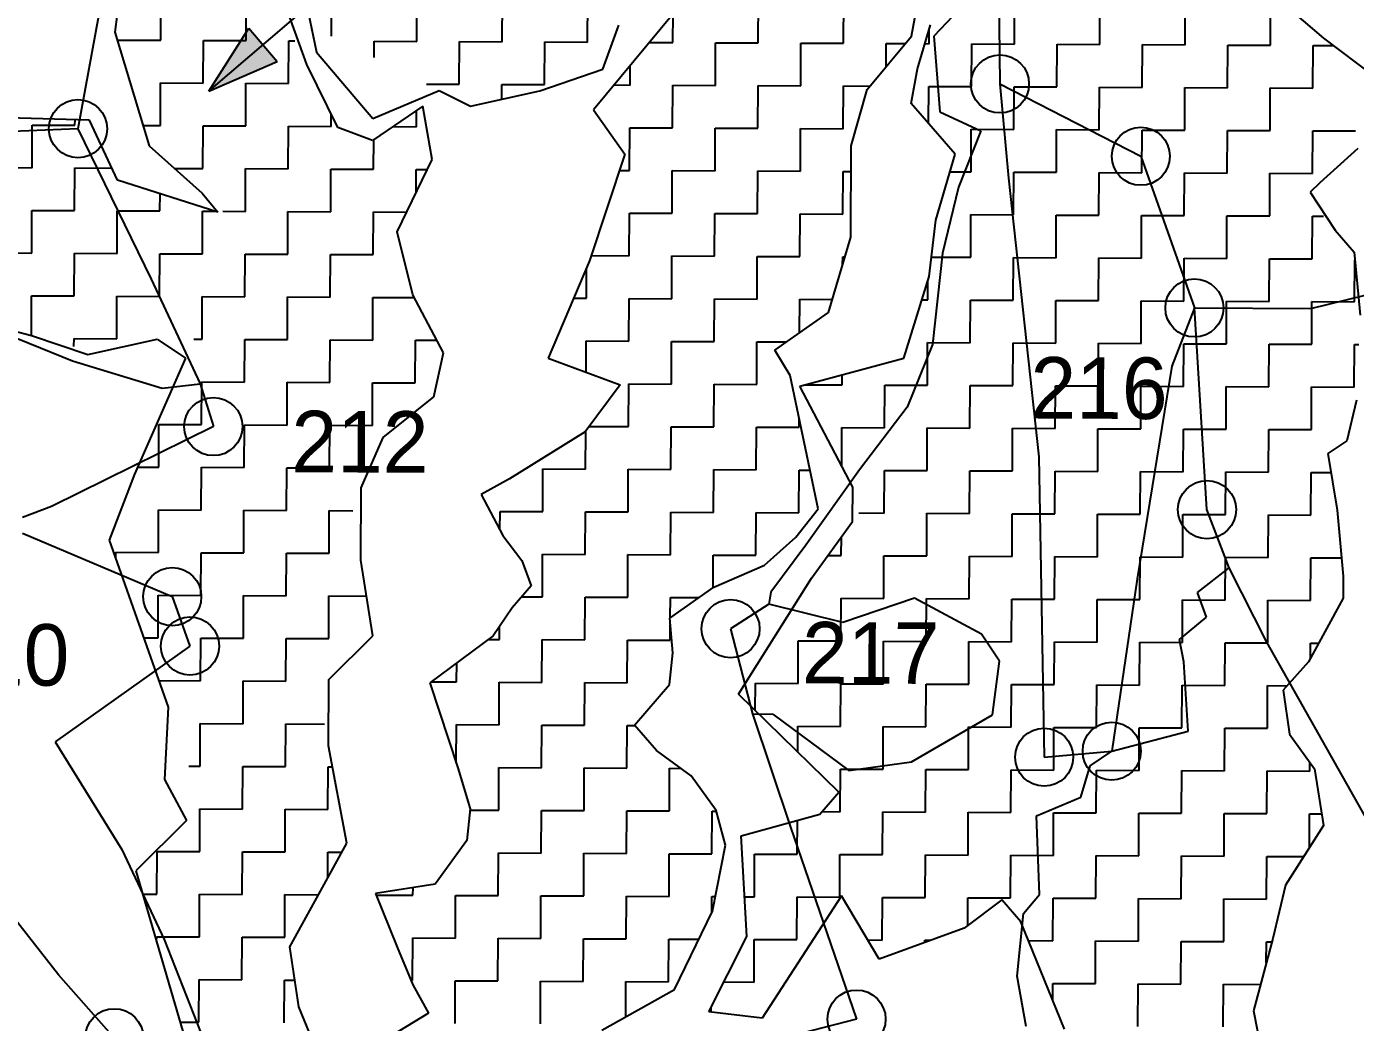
# Model space of a CAD drawing. Header units: metres. Extents: x 281411 to 286097, y 2026212 to 2030446.
# Drawn here: x 284017.9 to 284424.1, y 2029540.3 to 2029844.6 of the extents above; entities that cross this region are included whole.
import ezdxf
from ezdxf.enums import TextEntityAlignment as Align

# ---------------------------------------------------------------- set-up
doc = ezdxf.new("R2010")
doc.units = ezdxf.units.M
for name, color, linetype in [('LINE_WATER', 4, 'Continuous'), ('POLY_HATCH', 12, 'Continuous'), ('POLY_PARCEL', 6, 'Continuous'), ('TEXT_PARCEL', 7, 'Continuous')]:
    doc.layers.add(name, color=color, linetype=linetype)
doc.styles.add('TEXT_MAP', font='')
doc.styles.get('TEXT_MAP').set_extended_font_data('Kruti Dev 050')

msp = doc.modelspace()

# ---------------------------------------------------------------- hatches: boundary and pattern name
h = msp.add_hatch(color=256)
h.paths.add_polyline_path([(284090.16, 2029838.99), (284085.83, 2029844.06), (284073.61, 2029824.84)])
h.paths.add_polyline_path([(284073.61, 2029824.84), (284094.49, 2029833.93), (284090.16, 2029838.99)])

# ---------------------------------------------------------------- linework, layer by layer
for points in [[(284073.61, 2029824.84), (284173.32, 2029910.11)], [(284073.61, 2029824.84), (284085.83, 2029844.06)], [(284085.83, 2029844.06), (284094.49, 2029833.93)], [(284073.61, 2029824.84), (284094.49, 2029833.93)]]:
    msp.add_lwpolyline(points)
for centre in [(284315.46, 2029827.05), (284033.66, 2029813.36), (284358.52, 2029804.95), (284374.91, 2029758.6), (284075.04, 2029722.34), (284378.74, 2029696.96), (284062.47, 2029670.37), (284233.12, 2029660.58), (284067.89, 2029655.28), (284349.63, 2029623.15), (284328.98, 2029621.31), (284271.63, 2029541.27), (284044.74, 2029535.57)]:
    msp.add_circle(centre, 8.88)
at = {"layer": 'LINE_WATER'}
for p, q in [((284309.78, 2029856.96), (284295.28, 2029841.64)), ((284295.28, 2029841.64), (284297.1, 2029818.56)), ((284297.1, 2029818.56), (284309.58, 2029812.74)), ((284309.58, 2029812.74), (284302.77, 2029795.46)), ((284302.77, 2029795.46), (284297.87, 2029775.3)), ((284297.87, 2029775.3), (284294.85, 2029747.43)), ((284294.85, 2029747.43), (284287.07, 2029728.24)), ((284287.07, 2029728.24), (284272.56, 2029709.08)), ((284272.56, 2029709.08), (284256.1, 2029686.08)), ((284256.1, 2029686.08), (284245.46, 2029671.7)), ((284245.46, 2029671.7), (284244.8, 2029668.06)), ((284343.09, 2029618.67), (284349.63, 2029623.15)), ((284340.16, 2029609.07), (284343.09, 2029618.67)), ((284326.67, 2029603.36), (284340.16, 2029609.07)), ((284327.52, 2029579.33), (284326.67, 2029603.36)), ((284322.69, 2029573.58), (284327.52, 2029579.33)), ((284320.68, 2029554.36), (284322.69, 2029573.58)), ((284323.5, 2029538.97), (284320.68, 2029554.36))]:
    msp.add_line(p, q, dxfattribs=at)
at = {"layer": 'POLY_HATCH'}
for p, q in [((284047.94, 2029866.85), (284044.95, 2029842.83)), ((284100.9, 2029863.71), (284106.55, 2029836.77)), ((284222.16, 2029856.45), (284191.21, 2029819.09)), ((284288.41, 2029841.64), (284291.37, 2029857.97)), ((284103.57, 2029832.95), (284095.98, 2029854.14)), ((284401.93, 2029851.65), (284414.38, 2029841.02)), ((284194.06, 2029831.56), (284198.93, 2029845)), ((284290.31, 2029831.63), (284294.21, 2029845.07)), ((284044.95, 2029842.83), (284055.37, 2029808.17)), ((284274.87, 2029825.36), (284288.41, 2029841.64)), ((284414.38, 2029841.02), (284429.72, 2029829.42)), ((284106.55, 2029836.77), (284123.78, 2029816.5)), ((284113.11, 2029813.68), (284103.57, 2029832.95)), ((284174.79, 2029824.92), (284194.06, 2029831.56)), ((284288.34, 2029821.06), (284290.31, 2029831.63)), ((284123.78, 2029816.5), (284144.01, 2029825.06)), ((284144.01, 2029825.06), (284153.61, 2029820.21)), ((284153.61, 2029820.21), (284174.79, 2029824.92)), ((284269.98, 2029808.08), (284274.87, 2029825.36)), ((284139.11, 2029820.29), (284123.67, 2029809.79)), ((284141.92, 2029803.94), (284139.11, 2029820.29)), ((284191.21, 2029819.09), (284200.77, 2029805.59)), ((284301.73, 2029805.62), (284288.34, 2029821.06)), ((284037.13, 2029815.95), (283999.62, 2029817.08)), ((284045.7, 2029797.64), (284037.13, 2029815.95)), ((284123.67, 2029809.79), (284113.11, 2029813.68)), ((284055.37, 2029808.17), (284071.66, 2029793.68)), ((284269.85, 2029780.2), (284269.98, 2029808.08)), ((284424.81, 2029807.33), (284413.22, 2029796.8)), ((284131.24, 2029781.87), (284141.92, 2029803.94)), ((284200.77, 2029805.59), (284190.04, 2029772.95)), ((284295.87, 2029785.46), (284301.73, 2029805.62)), ((284076.44, 2029787.89), (284045.7, 2029797.64)), ((284413.22, 2029796.8), (284410.32, 2029793.93)), ((284071.66, 2029793.68), (284076.44, 2029787.89)), ((284410.32, 2029793.93), (284417.96, 2029782.36)), ((284293.87, 2029768.16), (284295.87, 2029785.46)), ((284417.96, 2029782.36), (284423.71, 2029775.61)), ((284135.96, 2029762.63), (284131.24, 2029781.87)), ((284263.02, 2029757.16), (284269.85, 2029780.2)), ((284423.71, 2029775.61), (284425.54, 2029756.37)), ((284190.04, 2029772.95), (284177.4, 2029743.21)), ((284286.06, 2029743.2), (284293.87, 2029768.16)), ((284145.39, 2029744.84), (284135.96, 2029762.63)), ((283989.62, 2029758.04), (284019.41, 2029750.21)), ((284246.61, 2029745.69), (284263.02, 2029757.16)), ((284019.41, 2029750.21), (284036.69, 2029744.36)), ((284036.69, 2029744.36), (284057.88, 2029749.08)), ((284057.88, 2029749.08), (284066.51, 2029743.27)), ((284251.39, 2029737.98), (284246.61, 2029745.69)), ((284066.51, 2029743.27), (284050.96, 2029707.77)), ((284142.44, 2029731.39), (284145.39, 2029744.84)), ((284177.4, 2029743.21), (284199.36, 2029735.08)), ((284254.28, 2029734.69), (284286.06, 2029743.2)), ((284259.89, 2029697.2), (284251.39, 2029737.98)), ((284199.36, 2029735.08), (284188.71, 2029720.71)), ((284270.49, 2029703.86), (284254.28, 2029734.69)), ((284126.99, 2029718.96), (284142.44, 2029731.39)), ((284424.46, 2029730.42), (284421.52, 2029717.94)), ((284120.19, 2029703.61), (284126.99, 2029718.96)), ((284188.71, 2029720.71), (284165.56, 2029706.39)), ((284421.52, 2029717.94), (284415.73, 2029714.12)), ((284415.73, 2029714.12), (284418.54, 2029696.8)), ((284050.96, 2029707.77), (284043.17, 2029687.61)), ((284165.56, 2029706.39), (284156.89, 2029701.62)), ((284120.09, 2029681.5), (284120.19, 2029703.61)), ((284156.89, 2029701.62), (284163.56, 2029689.1)), ((284270.44, 2029693.28), (284270.49, 2029703.86)), ((284253.12, 2029688.58), (284259.89, 2029697.2)), ((284257.86, 2029676.03), (284270.44, 2029693.28)), ((284418.54, 2029696.8), (284420.37, 2029676.6)), ((284163.56, 2029689.1), (284169.3, 2029681.38)), ((284043.17, 2029687.61), (284061.21, 2029636.58)), ((284243.46, 2029679.97), (284253.12, 2029688.58)), ((284123.83, 2029658.41), (284120.09, 2029681.5)), ((284169.3, 2029681.38), (284172.15, 2029673.68)), ((284228.04, 2029673.31), (284243.46, 2029679.97)), ((284420.37, 2029676.6), (284420.34, 2029669.87)), ((284172.15, 2029673.68), (284166.35, 2029666.97)), ((284214.53, 2029663.76), (284228.04, 2029673.31)), ((284235.58, 2029640.56), (284257.86, 2029676.03)), ((284420.34, 2029669.87), (284409.81, 2029650.43)), ((284166.35, 2029666.97), (284160.54, 2029658.35)), ((284215.45, 2029653.18), (284214.53, 2029663.76)), ((284110.31, 2029645.01), (284123.83, 2029658.41)), ((284160.54, 2029658.35), (284141.24, 2029644.01)), ((284214.44, 2029643.57), (284215.45, 2029653.18)), ((284409.81, 2029650.43), (284402.08, 2029641.82)), ((284110.22, 2029624.82), (284110.31, 2029645.01)), ((284141.24, 2029644.01), (284149.77, 2029618.02)), ((284203.81, 2029631.12), (284214.44, 2029643.57)), ((284266.22, 2029610.62), (284235.58, 2029640.56)), ((284402.08, 2029641.82), (284403.94, 2029628.35)), ((284061.21, 2029636.58), (284060.15, 2029614.47)), ((284210.5, 2029623.4), (284203.81, 2029631.12)), ((284403.94, 2029628.35), (284411.59, 2029617.74)), ((284115.85, 2029595), (284110.22, 2029624.82)), ((284221.05, 2029615.66), (284210.5, 2029623.4)), ((284149.77, 2029618.02), (284153.57, 2029605.5)), ((284228.7, 2029605.05), (284221.05, 2029615.66)), ((284411.59, 2029617.74), (284414.4, 2029600.42)), ((284060.15, 2029614.47), (284066.83, 2029601.95)), ((284260.42, 2029603.92), (284266.22, 2029610.62)), ((284153.57, 2029605.5), (284152.56, 2029595.89)), ((284231.53, 2029594.47), (284228.7, 2029605.05)), ((284236.35, 2029597.3), (284260.42, 2029603.92)), ((284066.83, 2029601.95), (284051.37, 2029586.63)), ((284414.4, 2029600.42), (284402.77, 2029582.21)), ((284152.56, 2029595.89), (284142.88, 2029582.48)), ((284238.13, 2029566.53), (284236.35, 2029597.3)), ((284110.03, 2029584.45), (284115.85, 2029595)), ((284227.6, 2029574.29), (284231.53, 2029594.47)), ((284051.37, 2029586.63), (284069.37, 2029525.03)), ((284098.4, 2029563.35), (284110.03, 2029584.45)), ((284142.88, 2029582.48), (284124.59, 2029579.68)), ((284124.59, 2029579.68), (284131.25, 2029563.3)), ((284402.77, 2029582.21), (284398.85, 2029565.88)), ((284267.04, 2029578.89), (284242.83, 2029541.51)), ((284278.5, 2029559.62), (284267.04, 2029578.89)), ((284316.09, 2029577.71), (284304.51, 2029569.11)), ((284321.83, 2029570.96), (284316.09, 2029577.71)), ((284215.94, 2029550.31), (284227.6, 2029574.29)), ((284335.15, 2029538.21), (284321.83, 2029570.96)), ((284304.51, 2029569.11), (284278.5, 2029559.62)), ((284101.2, 2029545.07), (284098.4, 2029563.35)), ((284131.25, 2029563.3), (284136.01, 2029551.75)), ((284226.48, 2029543.51), (284238.13, 2029566.53)), ((284398.85, 2029565.88), (284392.98, 2029543.8)), ((284136.01, 2029551.75), (284140.78, 2029543.07)), ((284193.77, 2029537.92), (284215.94, 2029550.31)), ((284107.86, 2029528.7), (284101.2, 2029545.07)), ((284140.78, 2029543.07), (284106.92, 2029522.59)), ((284242.83, 2029541.51), (284226.48, 2029543.51)), ((284392.98, 2029543.8), (284396.74, 2029524.56))]:
    msp.add_line(p, q, dxfattribs=at)
at = {"layer": 'POLY_HATCH', "linetype": 'Continuous'}
for p, q in [((284058.95, 2029840.4), (284059.01, 2029853.45)), ((284085.04, 2029840.29), (284085.1, 2029853.33)), ((284111.14, 2029841.67), (284111.19, 2029853.21)), ((284137.22, 2029840.05), (284137.28, 2029853.1)), ((284163.32, 2029839.93), (284163.38, 2029852.98)), ((284189.41, 2029839.82), (284189.47, 2029852.86)), ((284241.59, 2029839.58), (284241.65, 2029852.63)), ((284267.68, 2029839.46), (284267.74, 2029852.51)), ((284319.87, 2029839.23), (284319.93, 2029852.27)), ((284345.96, 2029839.11), (284346.02, 2029852.15)), ((284372.05, 2029838.99), (284372.11, 2029852.04)), ((284398.14, 2029838.87), (284398.2, 2029851.92)), ((284215.5, 2029839.7), (284215.54, 2029848.46)), ((284293.78, 2029839.34), (284293.8, 2029843.63)), ((284045.9, 2029840.46), (284058.95, 2029840.4)), ((284045.9, 2029839.66), (284045.9, 2029840.46)), ((284071.94, 2029827.3), (284071.99, 2029840.35)), ((284071.99, 2029840.35), (284085.04, 2029840.29)), ((284098.03, 2029827.18), (284098.09, 2029840.23)), ((284098.09, 2029840.23), (284099.98, 2029840.22)), ((284124.16, 2029835.1), (284124.18, 2029840.11)), ((284124.18, 2029840.11), (284137.22, 2029840.05)), ((284150.21, 2029826.95), (284150.27, 2029839.99)), ((284150.27, 2029839.99), (284163.32, 2029839.93)), ((284176.3, 2029826.83), (284176.36, 2029839.87)), ((284176.36, 2029839.87), (284189.41, 2029839.82)), ((284208.31, 2029839.73), (284215.5, 2029839.7)), ((284228.49, 2029826.59), (284228.55, 2029839.64)), ((284228.55, 2029839.64), (284241.59, 2029839.58)), ((284254.58, 2029826.47), (284254.64, 2029839.52)), ((284254.64, 2029839.52), (284267.68, 2029839.46)), ((284280.7, 2029832.37), (284280.73, 2029839.4)), ((284280.73, 2029839.4), (284286.53, 2029839.38)), ((284292.55, 2029839.35), (284293.78, 2029839.34)), ((284306.76, 2029826.24), (284306.82, 2029839.29)), ((284306.82, 2029839.29), (284319.87, 2029839.23)), ((284332.86, 2029826.12), (284332.91, 2029839.17)), ((284332.91, 2029839.17), (284345.96, 2029839.11)), ((284358.95, 2029826), (284359.01, 2029839.05)), ((284359.01, 2029839.05), (284372.05, 2029838.99)), ((284385.04, 2029825.89), (284385.1, 2029838.93)), ((284385.1, 2029838.93), (284398.14, 2029838.87)), ((284411.13, 2029825.77), (284411.19, 2029838.81)), ((284411.19, 2029838.81), (284417.34, 2029838.79)), ((284202.4, 2029826.71), (284202.42, 2029832.63)), ((284058.83, 2029814.31), (284058.89, 2029827.36)), ((284058.89, 2029827.36), (284071.94, 2029827.3)), ((284084.92, 2029814.19), (284084.98, 2029827.24)), ((284084.98, 2029827.24), (284098.03, 2029827.18)), ((284140.19, 2029826.99), (284150.21, 2029826.95)), ((284163.24, 2029822.35), (284163.26, 2029826.89)), ((284163.26, 2029826.89), (284176.3, 2029826.83)), ((284197.54, 2029826.73), (284202.4, 2029826.71)), ((284215.38, 2029813.61), (284215.44, 2029826.65)), ((284215.44, 2029826.65), (284228.49, 2029826.59)), ((284241.47, 2029813.49), (284241.53, 2029826.53)), ((284241.53, 2029826.53), (284254.58, 2029826.47)), ((284267.57, 2029813.37), (284267.63, 2029826.42)), ((284267.63, 2029826.42), (284275.72, 2029826.38)), ((284293.67, 2029814.92), (284293.72, 2029826.3)), ((284293.72, 2029826.3), (284306.76, 2029826.24)), ((284319.75, 2029813.13), (284319.81, 2029826.18)), ((284319.81, 2029826.18), (284332.86, 2029826.12)), ((284345.84, 2029813.02), (284345.9, 2029826.06)), ((284345.9, 2029826.06), (284358.95, 2029826)), ((284371.93, 2029812.9), (284371.99, 2029825.94)), ((284371.99, 2029825.94), (284385.04, 2029825.89)), ((284398.03, 2029812.78), (284398.09, 2029825.83)), ((284398.09, 2029825.83), (284411.13, 2029825.77)), ((284137.11, 2029813.96), (284137.13, 2029818.95)), ((284032.74, 2029814.43), (284032.75, 2029816.08)), ((284111.01, 2029814.08), (284111.03, 2029817.87)), ((284019.63, 2029801.44), (284019.69, 2029814.49)), ((284019.69, 2029814.49), (284032.74, 2029814.43)), ((284053.52, 2029814.34), (284058.83, 2029814.31)), ((284071.82, 2029801.21), (284071.88, 2029814.25)), ((284071.88, 2029814.25), (284084.92, 2029814.19)), ((284097.91, 2029801.09), (284097.97, 2029814.14)), ((284097.97, 2029814.14), (284111.01, 2029814.08)), ((284129.85, 2029813.99), (284137.11, 2029813.96)), ((284202.28, 2029800.62), (284202.34, 2029813.66)), ((284202.34, 2029813.66), (284215.38, 2029813.61)), ((284228.37, 2029800.5), (284228.43, 2029813.55)), ((284228.43, 2029813.55), (284241.47, 2029813.49)), ((284254.46, 2029800.38), (284254.52, 2029813.43)), ((284254.52, 2029813.43), (284267.57, 2029813.37)), ((284306.65, 2029800.15), (284306.7, 2029813.19)), ((284306.7, 2029813.19), (284319.75, 2029813.13)), ((284332.74, 2029800.03), (284332.8, 2029813.08)), ((284332.8, 2029813.08), (284345.84, 2029813.02)), ((284358.83, 2029799.91), (284358.89, 2029812.96)), ((284358.89, 2029812.96), (284371.93, 2029812.9)), ((284384.92, 2029799.79), (284384.98, 2029812.84)), ((284384.98, 2029812.84), (284398.03, 2029812.78)), ((284411.01, 2029799.68), (284411.07, 2029812.72)), ((284411.07, 2029812.72), (284424.12, 2029812.66)), ((284124, 2029800.97), (284124.04, 2029810.04)), ((284006.59, 2029801.5), (284019.63, 2029801.44)), ((284032.62, 2029788.34), (284032.68, 2029801.38)), ((284032.68, 2029801.38), (284043.97, 2029801.33)), ((284063.15, 2029801.25), (284071.82, 2029801.21)), ((284084.81, 2029788.1), (284084.86, 2029801.15)), ((284084.86, 2029801.15), (284097.91, 2029801.09)), ((284110.9, 2029787.98), (284110.96, 2029801.03)), ((284110.96, 2029801.03), (284124, 2029800.97)), ((284137.02, 2029793.81), (284137.05, 2029800.91)), ((284137.05, 2029800.91), (284140.45, 2029800.9)), ((284199.14, 2029800.63), (284202.28, 2029800.62)), ((284215.26, 2029787.51), (284215.32, 2029800.56)), ((284215.32, 2029800.56), (284228.37, 2029800.5)), ((284241.36, 2029787.4), (284241.42, 2029800.44)), ((284241.42, 2029800.44), (284254.46, 2029800.38)), ((284267.45, 2029787.28), (284267.51, 2029800.32)), ((284267.51, 2029800.32), (284269.95, 2029800.31)), ((284300.15, 2029800.18), (284306.65, 2029800.15)), ((284319.63, 2029787.04), (284319.69, 2029800.09)), ((284319.69, 2029800.09), (284332.74, 2029800.03)), ((284345.72, 2029786.92), (284345.78, 2029799.97)), ((284345.78, 2029799.97), (284358.83, 2029799.91)), ((284371.82, 2029786.81), (284371.88, 2029799.85)), ((284371.88, 2029799.85), (284384.92, 2029799.79)), ((284397.91, 2029786.69), (284397.97, 2029799.73)), ((284397.97, 2029799.73), (284411.01, 2029799.68)), ((284058.71, 2029788.22), (284058.74, 2029793.51)), ((284019.52, 2029775.35), (284019.58, 2029788.4)), ((284019.58, 2029788.4), (284032.62, 2029788.34)), ((284045.61, 2029775.23), (284045.67, 2029788.28)), ((284045.67, 2029788.28), (284058.71, 2029788.22)), ((284071.7, 2029775.12), (284071.76, 2029788.16)), ((284071.76, 2029788.16), (284075.64, 2029788.14)), ((284077.89, 2029788.13), (284084.81, 2029788.1)), ((284097.79, 2029775), (284097.85, 2029788.04)), ((284097.85, 2029788.04), (284110.9, 2029787.98)), ((284123.88, 2029774.88), (284123.94, 2029787.93)), ((284123.94, 2029787.93), (284134.15, 2029787.88)), ((284202.16, 2029774.53), (284202.22, 2029787.57)), ((284202.22, 2029787.57), (284215.26, 2029787.51)), ((284228.25, 2029774.41), (284228.31, 2029787.45)), ((284228.31, 2029787.45), (284241.36, 2029787.4)), ((284254.34, 2029774.29), (284254.4, 2029787.34)), ((284254.4, 2029787.34), (284267.45, 2029787.28)), ((284306.53, 2029774.06), (284306.59, 2029787.1)), ((284306.59, 2029787.1), (284319.63, 2029787.04)), ((284332.62, 2029773.94), (284332.68, 2029786.98)), ((284332.68, 2029786.98), (284345.72, 2029786.92)), ((284358.71, 2029773.82), (284358.77, 2029786.87)), ((284358.77, 2029786.87), (284371.82, 2029786.81)), ((284384.8, 2029773.7), (284384.86, 2029786.75)), ((284384.86, 2029786.75), (284397.91, 2029786.69)), ((284410.9, 2029773.58), (284410.95, 2029786.63)), ((284410.95, 2029786.63), (284414.35, 2029786.61)), ((284006.47, 2029775.41), (284019.52, 2029775.35)), ((284032.5, 2029762.25), (284032.56, 2029775.29)), ((284032.56, 2029775.29), (284045.61, 2029775.23)), ((284058.6, 2029762.13), (284058.65, 2029775.17)), ((284058.65, 2029775.17), (284071.7, 2029775.12)), ((284084.69, 2029762.01), (284084.75, 2029775.06)), ((284084.75, 2029775.06), (284097.79, 2029775)), ((284110.78, 2029761.89), (284110.84, 2029774.94)), ((284110.84, 2029774.94), (284123.88, 2029774.88)), ((284190.57, 2029774.58), (284202.16, 2029774.53)), ((284215.15, 2029761.42), (284215.21, 2029774.47)), ((284215.21, 2029774.47), (284228.25, 2029774.41)), ((284241.24, 2029761.3), (284241.3, 2029774.35)), ((284241.3, 2029774.35), (284254.34, 2029774.29)), ((284267.38, 2029771.85), (284267.39, 2029774.23)), ((284267.39, 2029774.23), (284268.08, 2029774.23)), ((284294.56, 2029774.11), (284306.53, 2029774.06)), ((284189.06, 2029761.54), (284189.1, 2029770.73)), ((284319.52, 2029760.95), (284319.57, 2029774)), ((284319.57, 2029774), (284332.62, 2029773.94)), ((284345.61, 2029760.83), (284345.67, 2029773.88)), ((284345.67, 2029773.88), (284358.71, 2029773.82)), ((284371.7, 2029760.71), (284371.76, 2029773.76)), ((284371.76, 2029773.76), (284384.8, 2029773.7)), ((284397.79, 2029760.6), (284397.85, 2029773.64)), ((284397.85, 2029773.64), (284410.9, 2029773.58)), ((284423.88, 2029760.48), (284423.94, 2029773.15)), ((284293.42, 2029761.07), (284293.45, 2029766.82)), ((284019.4, 2029750.21), (284019.46, 2029762.31)), ((284019.46, 2029762.31), (284032.5, 2029762.25)), ((284045.49, 2029749.14), (284045.55, 2029762.19)), ((284045.55, 2029762.19), (284058.6, 2029762.13)), ((284071.58, 2029749.02), (284071.64, 2029762.07)), ((284071.64, 2029762.07), (284084.69, 2029762.01)), ((284097.67, 2029748.91), (284097.73, 2029761.95)), ((284097.73, 2029761.95), (284110.78, 2029761.89)), ((284123.77, 2029748.79), (284123.83, 2029761.83)), ((284123.83, 2029761.83), (284136.41, 2029761.78)), ((284185.2, 2029761.56), (284189.06, 2029761.54)), ((284202.04, 2029748.43), (284202.1, 2029761.48)), ((284202.1, 2029761.48), (284215.15, 2029761.42)), ((284228.13, 2029748.32), (284228.19, 2029761.36)), ((284228.19, 2029761.36), (284241.24, 2029761.3)), ((284254.24, 2029751.02), (284254.29, 2029761.24)), ((284254.29, 2029761.24), (284264.22, 2029761.2)), ((284291.65, 2029761.08), (284293.42, 2029761.07)), ((284306.41, 2029747.96), (284306.47, 2029761.01)), ((284306.47, 2029761.01), (284319.52, 2029760.95)), ((284332.5, 2029747.85), (284332.56, 2029760.89)), ((284332.56, 2029760.89), (284345.61, 2029760.83)), ((284358.59, 2029747.73), (284358.65, 2029760.77)), ((284358.65, 2029760.77), (284371.7, 2029760.71)), ((284384.69, 2029747.61), (284384.75, 2029760.66)), ((284384.75, 2029760.66), (284397.79, 2029760.6)), ((284410.78, 2029747.49), (284410.84, 2029760.54)), ((284410.84, 2029760.54), (284423.88, 2029760.48)), ((284032.43, 2029746.79), (284032.44, 2029749.2)), ((284032.44, 2029749.2), (284045.49, 2029749.14)), ((284069.03, 2029749.04), (284071.58, 2029749.02)), ((284084.57, 2029735.92), (284084.63, 2029748.96)), ((284084.63, 2029748.96), (284097.67, 2029748.91)), ((284110.66, 2029735.8), (284110.72, 2029748.85)), ((284110.72, 2029748.85), (284123.77, 2029748.79)), ((284136.75, 2029735.68), (284136.81, 2029748.73)), ((284136.81, 2029748.73), (284143.34, 2029748.7)), ((284188.95, 2029738.93), (284189, 2029748.49)), ((284189, 2029748.49), (284202.04, 2029748.43)), ((284215.03, 2029735.33), (284215.09, 2029748.38)), ((284215.09, 2029748.38), (284228.13, 2029748.32)), ((284241.12, 2029735.21), (284241.18, 2029748.26)), ((284241.18, 2029748.26), (284250.23, 2029748.22)), ((284293.31, 2029734.98), (284293.36, 2029748.02)), ((284293.36, 2029748.02), (284306.41, 2029747.96)), ((284319.4, 2029734.86), (284319.46, 2029747.9)), ((284319.46, 2029747.9), (284332.5, 2029747.85)), ((284345.49, 2029734.74), (284345.55, 2029747.79)), ((284345.55, 2029747.79), (284358.59, 2029747.73)), ((284371.58, 2029734.62), (284371.64, 2029747.67)), ((284371.64, 2029747.67), (284384.69, 2029747.61)), ((284397.67, 2029734.5), (284397.73, 2029747.55)), ((284397.73, 2029747.55), (284410.78, 2029747.49)), ((284423.77, 2029734.39), (284423.82, 2029747.43)), ((284423.82, 2029747.43), (284425.17, 2029747.43)), ((284267.21, 2029735.09), (284267.23, 2029738.16)), ((284071.46, 2029722.93), (284071.52, 2029735.98)), ((284071.52, 2029735.98), (284084.57, 2029735.92)), ((284097.56, 2029722.81), (284097.62, 2029735.86)), ((284097.62, 2029735.86), (284110.66, 2029735.8)), ((284123.65, 2029722.7), (284123.71, 2029735.74)), ((284123.71, 2029735.74), (284136.75, 2029735.68)), ((284201.92, 2029722.34), (284201.98, 2029735.39)), ((284201.98, 2029735.39), (284215.03, 2029735.33)), ((284228.02, 2029722.22), (284228.08, 2029735.27)), ((284228.08, 2029735.27), (284241.12, 2029735.21)), ((284255.97, 2029735.14), (284267.21, 2029735.09)), ((284280.2, 2029721.99), (284280.26, 2029735.04)), ((284280.26, 2029735.04), (284293.31, 2029734.98)), ((284306.29, 2029721.87), (284306.35, 2029734.92)), ((284306.35, 2029734.92), (284319.4, 2029734.86)), ((284332.38, 2029721.75), (284332.44, 2029734.8)), ((284332.44, 2029734.8), (284345.49, 2029734.74)), ((284358.48, 2029721.64), (284358.54, 2029734.68)), ((284358.54, 2029734.68), (284371.58, 2029734.62)), ((284384.57, 2029721.52), (284384.63, 2029734.56)), ((284384.63, 2029734.56), (284397.67, 2029734.5)), ((284410.66, 2029721.4), (284410.72, 2029734.45)), ((284410.72, 2029734.45), (284423.77, 2029734.39)), ((284058.36, 2029709.94), (284058.42, 2029722.99)), ((284058.42, 2029722.99), (284071.46, 2029722.93)), ((284084.45, 2029709.83), (284084.51, 2029722.87)), ((284084.51, 2029722.87), (284097.56, 2029722.81)), ((284110.54, 2029709.71), (284110.6, 2029722.75)), ((284110.6, 2029722.75), (284123.65, 2029722.7)), ((284189.96, 2029722.4), (284201.92, 2029722.34)), ((284214.91, 2029709.24), (284214.97, 2029722.28)), ((284214.97, 2029722.28), (284228.02, 2029722.22)), ((284241, 2029709.12), (284241.06, 2029722.17)), ((284241.06, 2029722.17), (284254.11, 2029722.11)), ((284254.11, 2029722.11), (284254.12, 2029724.88)), ((284267.1, 2029710.31), (284267.15, 2029722.05)), ((284267.15, 2029722.05), (284280.2, 2029721.99)), ((284293.19, 2029708.88), (284293.25, 2029721.93)), ((284293.25, 2029721.93), (284306.29, 2029721.87)), ((284319.28, 2029708.77), (284319.34, 2029721.81)), ((284319.34, 2029721.81), (284332.38, 2029721.75)), ((284345.37, 2029708.65), (284345.43, 2029721.69)), ((284345.43, 2029721.69), (284358.48, 2029721.64)), ((284371.46, 2029708.53), (284371.52, 2029721.58)), ((284371.52, 2029721.58), (284384.57, 2029721.52)), ((284397.56, 2029708.41), (284397.61, 2029721.46)), ((284397.61, 2029721.46), (284410.66, 2029721.4)), ((284188.82, 2029709.36), (284188.87, 2029720.92)), ((284051.92, 2029709.97), (284058.36, 2029709.94)), ((284071.35, 2029696.84), (284071.41, 2029709.89)), ((284071.41, 2029709.89), (284084.45, 2029709.83)), ((284097.44, 2029696.72), (284097.5, 2029709.77)), ((284097.5, 2029709.77), (284110.54, 2029709.71)), ((284175.71, 2029696.37), (284175.77, 2029709.41)), ((284175.77, 2029709.41), (284188.82, 2029709.36)), ((284201.81, 2029696.25), (284201.87, 2029709.3)), ((284201.87, 2029709.3), (284214.91, 2029709.24)), ((284227.9, 2029696.13), (284227.96, 2029709.18)), ((284227.96, 2029709.18), (284241, 2029709.12)), ((284253.99, 2029696.01), (284254.05, 2029709.06)), ((284254.05, 2029709.06), (284257.42, 2029709.05)), ((284280.08, 2029695.9), (284280.14, 2029708.94)), ((284280.14, 2029708.94), (284293.19, 2029708.88)), ((284306.17, 2029695.78), (284306.23, 2029708.83)), ((284306.23, 2029708.83), (284319.28, 2029708.77)), ((284332.27, 2029695.66), (284332.33, 2029708.71)), ((284332.33, 2029708.71), (284345.37, 2029708.65)), ((284358.36, 2029695.54), (284358.42, 2029708.59)), ((284358.42, 2029708.59), (284371.46, 2029708.53)), ((284384.45, 2029695.43), (284384.51, 2029708.47)), ((284384.51, 2029708.47), (284397.56, 2029708.41)), ((284410.54, 2029695.31), (284410.6, 2029708.35)), ((284410.6, 2029708.35), (284416.67, 2029708.33)), ((284058.24, 2029683.85), (284058.3, 2029696.9)), ((284058.3, 2029696.9), (284071.35, 2029696.84)), ((284084.33, 2029683.73), (284084.39, 2029696.78)), ((284084.39, 2029696.78), (284097.44, 2029696.72)), ((284110.43, 2029683.62), (284110.48, 2029696.66)), ((284110.48, 2029696.66), (284117.64, 2029696.63)), ((284162.64, 2029690.82), (284162.67, 2029696.43)), ((284162.67, 2029696.43), (284175.71, 2029696.37)), ((284188.7, 2029683.26), (284188.76, 2029696.31)), ((284188.76, 2029696.31), (284201.81, 2029696.25)), ((284214.79, 2029683.15), (284214.85, 2029696.19)), ((284214.85, 2029696.19), (284227.9, 2029696.13)), ((284240.89, 2029683.03), (284240.94, 2029696.07)), ((284240.94, 2029696.07), (284253.99, 2029696.01)), ((284272.38, 2029695.93), (284280.08, 2029695.9)), ((284293.07, 2029682.79), (284293.13, 2029695.84)), ((284293.13, 2029695.84), (284306.17, 2029695.78)), ((284319.16, 2029682.67), (284319.22, 2029695.72)), ((284319.22, 2029695.72), (284332.27, 2029695.66)), ((284345.25, 2029682.56), (284345.31, 2029695.6)), ((284345.31, 2029695.6), (284358.36, 2029695.54)), ((284371.35, 2029682.44), (284371.4, 2029695.48)), ((284371.4, 2029695.48), (284384.45, 2029695.43)), ((284397.44, 2029682.32), (284397.5, 2029695.37)), ((284397.5, 2029695.37), (284410.54, 2029695.31)), ((284266.98, 2029682.91), (284267, 2029688.56)), ((284045.19, 2029681.91), (284045.2, 2029683.91)), ((284045.2, 2029683.91), (284058.24, 2029683.85)), ((284071.23, 2029670.75), (284071.29, 2029683.79)), ((284071.29, 2029683.79), (284084.33, 2029683.73)), ((284097.32, 2029670.63), (284097.38, 2029683.68)), ((284097.38, 2029683.68), (284110.43, 2029683.62)), ((284175.6, 2029670.28), (284175.66, 2029683.32)), ((284175.66, 2029683.32), (284188.7, 2029683.26)), ((284201.69, 2029670.16), (284201.75, 2029683.2)), ((284201.75, 2029683.2), (284214.79, 2029683.15)), ((284227.79, 2029673.14), (284227.84, 2029683.09)), ((284227.84, 2029683.09), (284240.89, 2029683.03)), ((284262.89, 2029682.93), (284266.98, 2029682.91)), ((284279.96, 2029669.81), (284280.02, 2029682.85)), ((284280.02, 2029682.85), (284293.07, 2029682.79)), ((284306.06, 2029669.69), (284306.12, 2029682.73)), ((284306.12, 2029682.73), (284319.16, 2029682.67)), ((284332.15, 2029669.57), (284332.21, 2029682.62)), ((284332.21, 2029682.62), (284345.25, 2029682.56)), ((284358.24, 2029669.45), (284358.3, 2029682.5)), ((284358.3, 2029682.5), (284371.35, 2029682.44)), ((284384.33, 2029669.33), (284384.39, 2029682.38)), ((284384.39, 2029682.38), (284397.44, 2029682.32)), ((284410.42, 2029669.22), (284410.48, 2029682.26)), ((284410.48, 2029682.26), (284419.86, 2029682.22)), ((284058.12, 2029657.76), (284058.18, 2029670.81)), ((284058.18, 2029670.81), (284071.23, 2029670.75)), ((284084.22, 2029657.64), (284084.27, 2029670.69)), ((284084.27, 2029670.69), (284097.32, 2029670.63)), ((284110.31, 2029657.53), (284110.37, 2029670.57)), ((284110.37, 2029670.57), (284121.87, 2029670.52)), ((284169.23, 2029670.31), (284175.6, 2029670.28)), ((284188.58, 2029657.17), (284188.64, 2029670.22)), ((284188.64, 2029670.22), (284201.69, 2029670.16)), ((284214.71, 2029663.88), (284214.73, 2029670.1)), ((284214.73, 2029670.1), (284223.44, 2029670.06)), ((284266.86, 2029656.82), (284266.92, 2029669.86)), ((284266.92, 2029669.86), (284279.96, 2029669.81)), ((284292.95, 2029656.7), (284293.01, 2029669.75)), ((284293.01, 2029669.75), (284306.06, 2029669.69)), ((284319.04, 2029656.58), (284319.1, 2029669.63)), ((284319.1, 2029669.63), (284332.15, 2029669.57)), ((284345.14, 2029656.46), (284345.19, 2029669.51)), ((284345.19, 2029669.51), (284358.24, 2029669.45)), ((284371.23, 2029656.35), (284371.29, 2029669.39)), ((284371.29, 2029669.39), (284384.33, 2029669.33)), ((284397.32, 2029656.23), (284397.38, 2029669.28)), ((284397.38, 2029669.28), (284410.42, 2029669.22)), ((284162.49, 2029657.29), (284162.51, 2029661.28)), ((284214.68, 2029657.05), (284214.7, 2029661.86)), ((284053.72, 2029657.78), (284058.12, 2029657.76)), ((284071.11, 2029644.66), (284071.17, 2029657.7)), ((284071.17, 2029657.7), (284084.22, 2029657.64)), ((284097.2, 2029644.54), (284097.26, 2029657.58)), ((284097.26, 2029657.58), (284110.31, 2029657.53)), ((284159.13, 2029657.3), (284162.49, 2029657.29)), ((284175.48, 2029644.18), (284175.54, 2029657.23)), ((284175.54, 2029657.23), (284188.58, 2029657.17)), ((284201.57, 2029644.07), (284201.63, 2029657.11)), ((284201.63, 2029657.11), (284214.68, 2029657.05)), ((284253.75, 2029643.83), (284253.81, 2029656.88)), ((284253.81, 2029656.88), (284266.86, 2029656.82)), ((284279.85, 2029643.71), (284279.91, 2029656.76)), ((284279.91, 2029656.76), (284292.95, 2029656.7)), ((284305.94, 2029643.6), (284306, 2029656.64)), ((284306, 2029656.64), (284319.04, 2029656.58)), ((284332.03, 2029643.48), (284332.09, 2029656.52)), ((284332.09, 2029656.52), (284345.14, 2029656.46)), ((284358.12, 2029643.36), (284358.18, 2029656.41)), ((284358.18, 2029656.41), (284371.23, 2029656.35)), ((284384.21, 2029643.24), (284384.27, 2029656.29)), ((284384.27, 2029656.29), (284397.32, 2029656.23)), ((284410.34, 2029651.41), (284410.37, 2029656.17)), ((284410.37, 2029656.17), (284412.91, 2029656.16)), ((284149.39, 2029644.3), (284149.41, 2029650.09)), ((284058.34, 2029644.71), (284071.11, 2029644.66)), ((284084.1, 2029631.55), (284084.16, 2029644.6)), ((284084.16, 2029644.6), (284097.2, 2029644.54)), ((284141.67, 2029644.34), (284149.39, 2029644.3)), ((284162.37, 2029631.2), (284162.43, 2029644.24)), ((284162.43, 2029644.24), (284175.48, 2029644.18)), ((284188.47, 2029631.08), (284188.53, 2029644.13)), ((284188.53, 2029644.13), (284201.57, 2029644.07)), ((284240.67, 2029635.59), (284240.71, 2029643.89)), ((284240.71, 2029643.89), (284253.75, 2029643.83)), ((284266.74, 2029630.73), (284266.8, 2029643.77)), ((284266.8, 2029643.77), (284279.85, 2029643.71)), ((284292.83, 2029630.61), (284292.89, 2029643.65)), ((284292.89, 2029643.65), (284305.94, 2029643.6)), ((284318.93, 2029630.49), (284318.98, 2029643.54)), ((284318.98, 2029643.54), (284332.03, 2029643.48)), ((284345.02, 2029630.37), (284345.08, 2029643.42)), ((284345.08, 2029643.42), (284358.12, 2029643.36)), ((284371.11, 2029630.25), (284371.17, 2029643.3)), ((284371.17, 2029643.3), (284384.21, 2029643.24)), ((284397.2, 2029630.14), (284397.26, 2029643.18)), ((284397.26, 2029643.18), (284403.28, 2029643.16)), ((284070.99, 2029618.56), (284071.05, 2029631.61)), ((284071.05, 2029631.61), (284084.1, 2029631.55)), ((284097.09, 2029618.45), (284097.14, 2029631.49)), ((284097.14, 2029631.49), (284108.97, 2029631.44)), ((284149.28, 2029619.54), (284149.33, 2029631.26)), ((284149.33, 2029631.26), (284162.37, 2029631.2)), ((284175.36, 2029618.09), (284175.42, 2029631.14)), ((284175.42, 2029631.14), (284188.47, 2029631.08)), ((284201.45, 2029617.97), (284201.51, 2029631.02)), ((284201.51, 2029631.02), (284203.9, 2029631.01)), ((284253.66, 2029622.9), (284253.7, 2029630.79)), ((284253.7, 2029630.79), (284266.74, 2029630.73)), ((284279.73, 2029617.62), (284279.79, 2029630.67)), ((284279.79, 2029630.67), (284292.83, 2029630.61)), ((284305.82, 2029617.5), (284305.88, 2029630.55)), ((284305.88, 2029630.55), (284318.93, 2029630.49)), ((284331.91, 2029617.39), (284331.97, 2029630.43)), ((284331.97, 2029630.43), (284345.02, 2029630.37)), ((284358.01, 2029617.27), (284358.06, 2029630.31)), ((284358.06, 2029630.31), (284371.11, 2029630.25)), ((284384.1, 2029617.15), (284384.16, 2029630.2)), ((284384.16, 2029630.2), (284397.2, 2029630.14)), ((284410.19, 2029617.03), (284410.2, 2029619.67)), ((284067.58, 2029618.58), (284070.99, 2029618.56)), ((284083.98, 2029605.46), (284084.04, 2029618.5)), ((284084.04, 2029618.5), (284097.09, 2029618.45)), ((284110.07, 2029605.34), (284110.13, 2029618.39)), ((284110.13, 2029618.39), (284111.43, 2029618.38)), ((284162.26, 2029605.11), (284162.32, 2029618.15)), ((284162.32, 2029618.15), (284175.36, 2029618.09)), ((284188.35, 2029604.99), (284188.41, 2029618.03)), ((284188.41, 2029618.03), (284201.45, 2029617.97)), ((284214.44, 2029604.87), (284214.5, 2029617.92)), ((284214.5, 2029617.92), (284218, 2029617.9)), ((284266.62, 2029604.63), (284266.68, 2029617.68)), ((284266.68, 2029617.68), (284279.73, 2029617.62)), ((284292.72, 2029604.52), (284292.78, 2029617.56)), ((284292.78, 2029617.56), (284305.82, 2029617.5)), ((284318.81, 2029604.4), (284318.87, 2029617.44)), ((284318.87, 2029617.44), (284331.91, 2029617.39)), ((284344.9, 2029604.28), (284344.96, 2029617.33)), ((284344.96, 2029617.33), (284358.01, 2029617.27)), ((284370.99, 2029604.16), (284371.05, 2029617.21)), ((284371.05, 2029617.21), (284384.1, 2029617.15)), ((284397.08, 2029604.05), (284397.14, 2029617.09)), ((284397.14, 2029617.09), (284410.19, 2029617.03)), ((284070.88, 2029592.47), (284070.93, 2029605.52)), ((284070.93, 2029605.52), (284083.98, 2029605.46)), ((284096.97, 2029592.35), (284097.03, 2029605.4)), ((284097.03, 2029605.4), (284110.07, 2029605.34)), ((284153.53, 2029605.14), (284162.26, 2029605.11)), ((284175.24, 2029592), (284175.3, 2029605.05)), ((284175.3, 2029605.05), (284188.35, 2029604.99)), ((284201.34, 2029591.88), (284201.39, 2029604.93)), ((284201.39, 2029604.93), (284214.44, 2029604.87)), ((284227.43, 2029591.76), (284227.49, 2029604.81)), ((284227.49, 2029604.81), (284228.76, 2029604.81)), ((284261.06, 2029604.66), (284266.62, 2029604.63)), ((284279.61, 2029591.53), (284279.67, 2029604.58)), ((284279.67, 2029604.58), (284292.72, 2029604.52)), ((284305.7, 2029591.41), (284305.76, 2029604.46)), ((284305.76, 2029604.46), (284318.81, 2029604.4)), ((284331.8, 2029591.29), (284331.85, 2029604.34)), ((284331.85, 2029604.34), (284344.9, 2029604.28)), ((284357.89, 2029591.18), (284357.95, 2029604.22)), ((284357.95, 2029604.22), (284370.99, 2029604.16)), ((284383.98, 2029591.06), (284384.04, 2029604.1)), ((284384.04, 2029604.1), (284397.08, 2029604.05)), ((284410.08, 2029593.66), (284410.13, 2029603.99)), ((284410.13, 2029603.99), (284413.82, 2029603.97)), ((284253.52, 2029591.65), (284253.57, 2029602.03)), ((284057.77, 2029579.48), (284057.83, 2029592.53)), ((284057.83, 2029592.53), (284070.88, 2029592.47)), ((284083.86, 2029579.37), (284083.92, 2029592.41)), ((284083.92, 2029592.41), (284096.97, 2029592.35)), ((284109.98, 2029584.34), (284110.01, 2029592.3)), ((284110.01, 2029592.3), (284114.35, 2029592.28)), ((284162.14, 2029579.01), (284162.2, 2029592.06)), ((284162.2, 2029592.06), (284175.24, 2029592)), ((284188.23, 2029578.9), (284188.29, 2029591.94)), ((284188.29, 2029591.94), (284201.34, 2029591.88)), ((284214.32, 2029578.78), (284214.38, 2029591.82)), ((284214.38, 2029591.82), (284227.43, 2029591.76)), ((284240.41, 2029578.66), (284240.47, 2029591.71)), ((284240.47, 2029591.71), (284253.52, 2029591.65)), ((284266.51, 2029578.54), (284266.57, 2029591.59)), ((284266.57, 2029591.59), (284279.61, 2029591.53)), ((284292.6, 2029578.42), (284292.66, 2029591.47)), ((284292.66, 2029591.47), (284305.7, 2029591.41)), ((284318.69, 2029578.31), (284318.75, 2029591.35)), ((284318.75, 2029591.35), (284331.8, 2029591.29)), ((284344.78, 2029578.19), (284344.84, 2029591.23)), ((284344.84, 2029591.23), (284357.89, 2029591.18)), ((284370.87, 2029578.07), (284370.93, 2029591.12)), ((284370.93, 2029591.12), (284383.98, 2029591.06)), ((284396.97, 2029577.95), (284397.03, 2029591)), ((284397.03, 2029591), (284408.35, 2029590.95)), ((284053.45, 2029579.5), (284057.77, 2029579.48)), ((284070.76, 2029566.38), (284070.82, 2029579.43)), ((284070.82, 2029579.43), (284083.86, 2029579.37)), ((284096.85, 2029566.26), (284096.91, 2029579.31)), ((284096.91, 2029579.31), (284107.17, 2029579.26)), ((284124.79, 2029579.18), (284136.05, 2029579.13)), ((284136.05, 2029579.13), (284136.06, 2029581.43)), ((284149.03, 2029566.03), (284149.09, 2029579.07)), ((284149.09, 2029579.07), (284162.14, 2029579.01)), ((284175.13, 2029565.91), (284175.18, 2029578.95)), ((284175.18, 2029578.95), (284188.23, 2029578.9)), ((284201.22, 2029565.79), (284201.28, 2029578.84)), ((284201.28, 2029578.84), (284214.32, 2029578.78)), ((284227.35, 2029573.78), (284227.37, 2029578.72)), ((284227.37, 2029578.72), (284228.46, 2029578.71)), ((284237.43, 2029578.67), (284240.41, 2029578.66)), ((284253.4, 2029565.56), (284253.46, 2029578.6)), ((284253.46, 2029578.6), (284266.51, 2029578.54)), ((284279.49, 2029565.44), (284279.55, 2029578.48)), ((284279.55, 2029578.48), (284292.6, 2029578.42)), ((284305.61, 2029569.92), (284305.64, 2029578.37)), ((284305.64, 2029578.37), (284318.69, 2029578.31)), ((284331.68, 2029565.2), (284331.74, 2029578.25)), ((284331.74, 2029578.25), (284344.78, 2029578.19)), ((284357.77, 2029565.08), (284357.83, 2029578.13)), ((284357.83, 2029578.13), (284370.87, 2029578.07)), ((284383.86, 2029564.97), (284383.92, 2029578.01)), ((284383.92, 2029578.01), (284396.97, 2029577.95)), ((284057.7, 2029564.95), (284057.71, 2029566.44)), ((284057.71, 2029566.44), (284070.76, 2029566.38)), ((284083.74, 2029553.27), (284083.8, 2029566.32)), ((284083.8, 2029566.32), (284096.85, 2029566.26)), ((284135.93, 2029553.04), (284135.99, 2029566.09)), ((284135.99, 2029566.09), (284149.03, 2029566.03)), ((284162.02, 2029552.92), (284162.08, 2029565.97)), ((284162.08, 2029565.97), (284175.13, 2029565.91)), ((284188.11, 2029552.8), (284188.17, 2029565.85)), ((284188.17, 2029565.85), (284201.22, 2029565.79)), ((284214.2, 2029552.69), (284214.26, 2029565.73)), ((284214.26, 2029565.73), (284223.42, 2029565.69)), ((284240.3, 2029552.57), (284240.36, 2029565.61)), ((284240.36, 2029565.61), (284253.4, 2029565.56)), ((284275.03, 2029565.46), (284279.49, 2029565.44)), ((284292.54, 2029565.38), (284294.26, 2029565.37)), ((284292.54, 2029564.74), (284292.54, 2029565.38)), ((284324.16, 2029565.24), (284331.68, 2029565.2)), ((284344.66, 2029552.1), (284344.72, 2029565.14)), ((284344.72, 2029565.14), (284357.77, 2029565.08)), ((284370.76, 2029551.98), (284370.82, 2029565.02)), ((284370.82, 2029565.02), (284383.86, 2029564.97)), ((284396.88, 2029558.46), (284396.91, 2029564.91)), ((284396.91, 2029564.91), (284398.59, 2029564.9)), ((284070.64, 2029540.29), (284070.7, 2029553.33)), ((284070.7, 2029553.33), (284083.74, 2029553.27)), ((284096.73, 2029540.17), (284096.79, 2029553.22)), ((284096.79, 2029553.22), (284099.95, 2029553.2)), ((284135.48, 2029553.04), (284135.93, 2029553.04)), ((284148.92, 2029539.93), (284148.97, 2029552.98)), ((284148.97, 2029552.98), (284162.02, 2029552.92)), ((284175.01, 2029539.82), (284175.07, 2029552.86)), ((284175.07, 2029552.86), (284188.11, 2029552.8)), ((284201.11, 2029542.02), (284201.16, 2029552.74)), ((284201.16, 2029552.74), (284214.2, 2029552.69)), ((284231.09, 2029552.61), (284240.3, 2029552.57)), ((284331.59, 2029546.95), (284331.62, 2029552.16)), ((284331.62, 2029552.16), (284344.66, 2029552.1)), ((284357.65, 2029538.99), (284357.71, 2029552.04)), ((284357.71, 2029552.04), (284370.76, 2029551.98)), ((284383.74, 2029538.87), (284383.8, 2029551.92)), ((284383.8, 2029551.92), (284395.13, 2029551.87)), ((284227.21, 2029543.42), (284227.22, 2029544.95)), ((284064.9, 2029540.31), (284070.64, 2029540.29))]:
    msp.add_line(p, q, dxfattribs=at)
at = {"layer": 'POLY_PARCEL'}
for p, q in [((284044.9, 2029874.92), (284033.66, 2029813.36)), ((284314.94, 2029863.34), (284315.46, 2029827.05)), ((284315.46, 2029827.05), (284358.52, 2029804.95)), ((284315.46, 2029827.05), (284318.07, 2029798.28)), ((284033.66, 2029813.36), (284004.2, 2029812.12)), ((284033.66, 2029813.36), (284056.06, 2029767.38)), ((284358.52, 2029804.95), (284374.91, 2029758.6)), ((284318.07, 2029798.28), (284327.34, 2029713.06)), ((284056.06, 2029767.38), (284070.99, 2029735.37)), ((284410.53, 2029758.44), (284432.48, 2029763.81)), ((284374.91, 2029758.6), (284367.98, 2029740.83)), ((284374.91, 2029758.6), (284410.53, 2029758.44)), ((284378.74, 2029696.96), (284374.91, 2029758.6)), ((284004.62, 2029753.47), (284031.97, 2029742.39)), ((284031.97, 2029742.39), (284059.34, 2029734.05)), ((284367.98, 2029740.83), (284357.41, 2029675.83)), ((284059.34, 2029734.05), (284070.99, 2029735.37)), ((284070.99, 2029735.37), (284075.04, 2029722.34)), ((284075.04, 2029722.34), (284025.61, 2029697.92)), ((284327.34, 2029713.06), (284328.98, 2029621.31)), ((284025.61, 2029697.92), (284016.69, 2029694.54)), ((284385.51, 2029679.13), (284378.74, 2029696.96)), ((284016.66, 2029689.75), (284062.47, 2029670.37)), ((284375.89, 2029671.64), (284385.51, 2029679.13)), ((284397.05, 2029656.48), (284385.51, 2029679.13)), ((284357.41, 2029675.83), (284349.63, 2029623.15)), ((284062.47, 2029670.37), (284067.89, 2029655.28)), ((284289.34, 2029669.91), (284267.39, 2029662.48)), ((284309.84, 2029658.86), (284289.34, 2029669.91)), ((284378.59, 2029664.1), (284375.89, 2029671.64)), ((284244.8, 2029668.06), (284233.12, 2029660.58)), ((284267.39, 2029662.48), (284244.8, 2029668.06)), ((284233.12, 2029660.58), (284239.86, 2029634.53)), ((284370.34, 2029657.29), (284378.59, 2029664.1)), ((284315.29, 2029650.62), (284309.84, 2029658.86)), ((284371.68, 2029650.44), (284370.34, 2029657.29)), ((284455.5, 2029552.84), (284397.05, 2029656.48)), ((284067.89, 2029655.28), (284026.65, 2029626.03)), ((284313.16, 2029634.2), (284315.29, 2029650.62)), ((284372.95, 2029629.21), (284371.68, 2029650.44)), ((284239.86, 2029634.53), (284251.35, 2029600.25)), ((284239.86, 2029634.53), (284246.02, 2029634.5)), ((284246.02, 2029634.5), (284269.24, 2029617.28)), ((284288.43, 2029619.93), (284313.16, 2029634.2)), ((284349.63, 2029623.15), (284372.95, 2029629.21)), ((284026.65, 2029626.03), (284047.05, 2029593.07)), ((284269.24, 2029617.28), (284288.43, 2029619.93)), ((284328.98, 2029621.31), (284349.63, 2029623.15)), ((284027.7, 2029554.82), (283988.88, 2029604.29)), ((284251.35, 2029600.25), (284271.63, 2029541.27)), ((284047.05, 2029593.07), (284059.95, 2029565.63)), ((284059.95, 2029565.63), (284073.49, 2029531.34)), ((284044.74, 2029535.57), (284027.7, 2029554.82)), ((284271.63, 2029541.27), (284235.28, 2029531.85))]:
    msp.add_line(p, q, dxfattribs=at)

# ---------------------------------------------------------------- texts
at = {"layer": 'TEXT_PARCEL', "style": 'TEXT_MAP'}
for s, p in [('216', (284345.7, 2029724.72)), ('212', (284119.8, 2029708.3)), ('210', (284010.02, 2029643.23)), ('217', (284275.9, 2029643.78))]:
    msp.add_text(s, height=18.786, rotation=359.7413, dxfattribs=at).set_placement(p, align=Align.CENTER)

doc.saveas('drawing.dxf')
